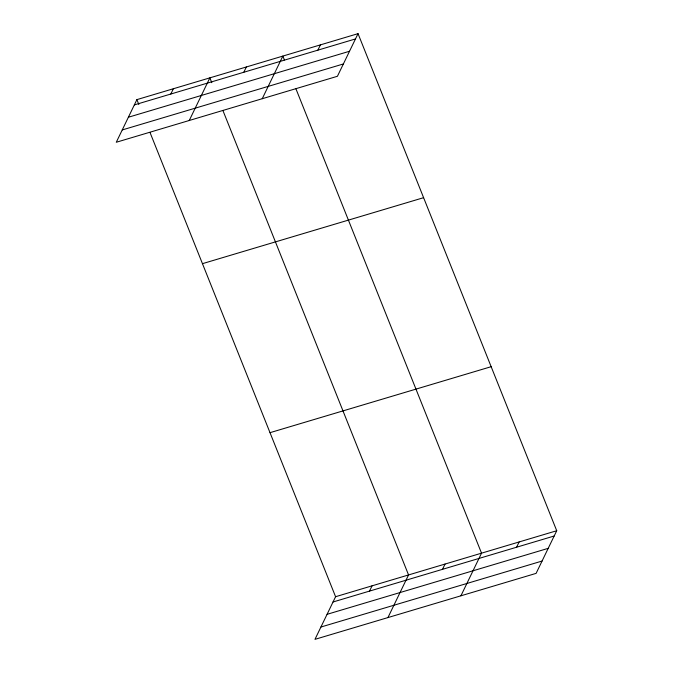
<?xml version="1.0" encoding="UTF-8"?>
<svg xmlns="http://www.w3.org/2000/svg" width="673" height="673" viewBox="0 0 673 673"><rect width="100%" height="100%" fill="white"/><g stroke="black" fill="none" stroke-linecap="round" stroke-linejoin="round"><path stroke-width="1.01" d="M136.897 99.629L116.278 142.264L337.417 76.285L358.036 33.65L136.897 99.629L138.823 104.458M170.824 94.027L173.382 88.743M189.256 120.492L209.867 77.858L211.802 82.678M243.803 72.255L246.36 66.972M262.234 98.721L282.845 56.086L284.385 59.939M317.883 50.147L320.441 44.864M556.722 530.736L335.583 596.715L314.964 639.35L536.103 573.371L556.722 530.736L358.036 33.65M369.511 591.104L372.068 585.821M387.942 617.578L408.553 574.935L222.982 110.666M442.489 569.333L445.046 564.05M460.921 595.807L481.531 553.164L295.96 88.886M516.57 547.233L519.127 541.95M134.339 104.912L355.479 38.933M128.383 117.237L349.523 51.257M122.242 129.939L343.381 63.96M202.464 263.665L423.603 197.685M270.016 432.672L491.155 366.692M333.026 601.99L554.165 536.011M327.07 614.323L548.209 548.344M320.928 627.026L542.068 561.046M150.003 132.438L335.583 596.715"/></g></svg>
